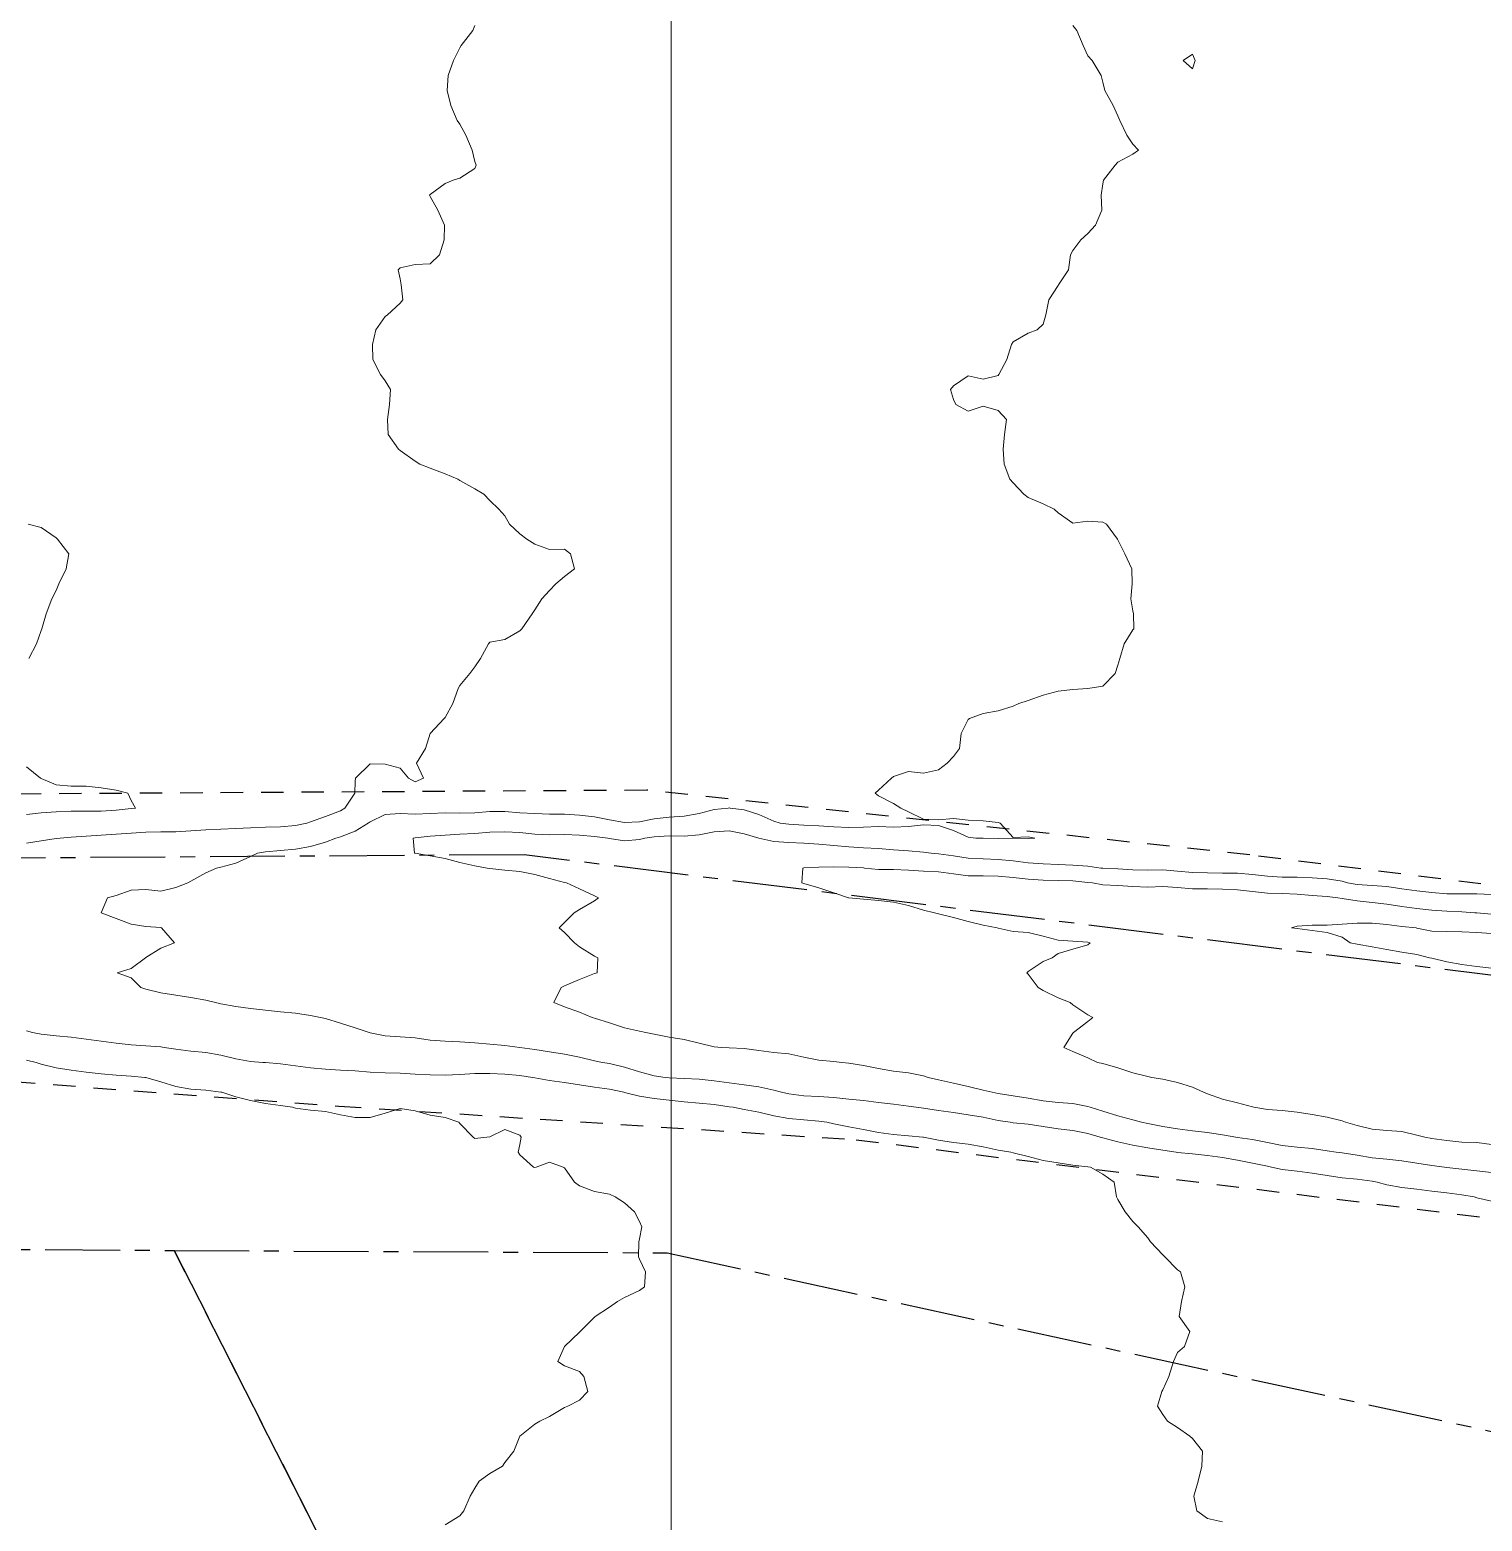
# Model space of a CAD drawing. Header units: centimetres. Extents: x 0 to 642158, y -847 to 649707.
# Drawn here: x 616545.37 to 616593.93, y 619833.91 to 619883.78 of the extents above; entities that cross this region are included whole.
import ezdxf

# ---------------------------------------------------------------- set-up
doc = ezdxf.new("R2010")
doc.units = ezdxf.units.CM
doc.header["$MEASUREMENT"] = 0
doc.linetypes.add('CENTERX2', pattern=[4, 2.5, -0.5, 0.5, -0.5])
doc.linetypes.add('JIS_02_0.7', pattern=[1.35, 0.75, -0.6])
for name, color, linetype, lineweight in [('MEV_grille', 254, 'Continuous', 9), ('WAL_parcellaire agricole', 7, 'JIS_02_0.7', 25), ('WAL_topographie 0.5', 253, 'Continuous', 20)]:
    doc.layers.add(name, color=color, linetype=linetype, lineweight=lineweight)
doc.layers.add('SPW_parcellaire cadastral', color=7, linetype='CENTERX2', lineweight=25, true_color=0xff0542)

# ---------------------------------------------------------------- blocks, each defined once
blk = doc.blocks.new('*U112')
at = {"layer": 'MEV_grille', "transparency": 33554687}
blk.add_lwpolyline([(0, 1825.476), (0, -1825.476)], dxfattribs=at)
blk = doc.blocks.new('*U113')
at = {"layer": 'MEV_grille', "color": 0, "linetype": 'ByBlock', "lineweight": -2, "transparency": 16777216}
blk.add_blockref('*U112', (1200, 0), dxfattribs=at)

msp = doc.modelspace()

# ---------------------------------------------------------------- linework, layer by layer
at = {"layer": 'SPW_parcellaire cadastral'}
for points in [[(616355.609, 620035.233), (616378.108, 620007.221), (616400.237, 619979.265), (616422.785, 619950.78), (616439.841, 619964.523), (616461.863, 619982.253), (616492.788, 620006.697), (616550.104, 619925.624), (616572.77, 619940.88), (616623.295, 619879.226), (616638.833, 619846.604), (616561.893, 619856.194), (616477.994, 619855.633), (616412.752, 619840.793), (616397.069, 619835.25), (616327.133, 619940.117), (616280.663, 620008.691), (616334.421, 620061.615), (616355.609, 620035.233)], [(616543.731, 619769.345), (616505.884, 619843.23), (616550.197, 619842.962), (616584.909, 619774.437)], [(616584.909, 619774.437), (616550.197, 619842.962), (616566.683, 619842.881), (616595.202, 619836.703)]]:
    msp.add_lwpolyline(points, dxfattribs=at)
at = {"layer": 'WAL_parcellaire agricole'}
for points in [[(616269.984, 619995.149), (616319.644, 620046.821), (616335.142, 620062.822), (616389.483, 619995.496), (616420.153, 619957.833), (616433.819, 619968.168), (616448.984, 619981.003), (616486.646, 620012.341), (616545.989, 619931.348), (616567.653, 619947.684), (616643.831, 619847.527), (616616.664, 619852.357), (616586.164, 619856.187), (616565.997, 619858.351), (616509.664, 619858.011), (616471.498, 619855.007), (616437.999, 619847.837), (616396.501, 619834.499), (616337.992, 619916.324), (616292.486, 619970.818), (616269.984, 619995.149)], [(616438.339, 619756.31), (616394.224, 619827.609), (616423.813, 619836.835), (616460.312, 619845.464), (616485.374, 619849.279), (616505.998, 619850.844), (616543.456, 619848.709), (616555.699, 619847.787), (616572.998, 619846.665), (616602.749, 619842.981), (616649.061, 619836.236), (616685.749, 619832.303), (616717.499, 619830.557), (616737.263, 619831.985), (616759.323, 619835.914), (616776.762, 619839.843), (616788.889, 619842.963), (616806.098, 619848.971), (616834.393, 619862.141), (616901.115, 619894.202)]]:
    msp.add_lwpolyline(points, dxfattribs=at)
at = {"layer": 'WAL_topographie 0.5'}
for points in [[(616560.25, 619883.917), (616560.183, 619883.75), (616559.796, 619883.25), (616559.75, 619883.173), (616559.538, 619882.75), (616559.359, 619882.25), (616559.325, 619881.75), (616559.45, 619881.25), (616559.652, 619880.75), (616559.75, 619880.621), (616559.945, 619880.25), (616560.163, 619879.75), (616560.25, 619879.375), (616560.29, 619879.25), (616560.25, 619879.135), (616559.75, 619878.822), (616559.523, 619878.75), (616559.25, 619878.635), (616558.75, 619878.27), (616558.732, 619878.25), (616558.75, 619878.208), (616559.012, 619877.75), (616559.238, 619877.25), (616559.222, 619876.75), (616559.066, 619876.25), (616558.75, 619875.957), (616558.25, 619875.929), (616557.75, 619875.822), (616557.679, 619875.75), (616557.75, 619875.45), (616557.779, 619875.25), (616557.835, 619874.75), (616557.75, 619874.633), (616557.324, 619874.25), (616557.25, 619874.193), (616556.934, 619873.75), (616556.821, 619873.25), (616556.836, 619872.75), (616557.091, 619872.25), (616557.25, 619872.044), (616557.422, 619871.75), (616557.391, 619871.25), (616557.323, 619870.75), (616557.352, 619870.25), (616557.691, 619869.75), (616557.75, 619869.709), (616558.25, 619869.352), (616558.406, 619869.25), (616558.75, 619869.124), (616559.25, 619868.929), (616559.679, 619868.75), (616559.75, 619868.712), (616560.25, 619868.429), (616560.547, 619868.25), (616560.75, 619868.033), (616561.054, 619867.75), (616561.25, 619867.53), (616561.409, 619867.25), (616561.75, 619866.924), (616561.985, 619866.75), (616562.25, 619866.583), (616562.75, 619866.404), (616563.25, 619866.41), (616563.45, 619866.25), (616563.583, 619865.75), (616563.25, 619865.5), (616562.956, 619865.25), (616562.75, 619865.031), (616562.485, 619864.75), (616562.25, 619864.387), (616562.162, 619864.25), (616561.821, 619863.75), (616561.75, 619863.676), (616561.25, 619863.396), (616560.75, 619863.296), (616560.708, 619863.25), (616560.435, 619862.75), (616560.25, 619862.472), (616560.076, 619862.25), (616559.75, 619861.855), (616559.685, 619861.75), (616559.51, 619861.25), (616559.25, 619860.786), (616559.222, 619860.75), (616558.75, 619860.25), (616558.75, 619860.25), (616558.596, 619859.75), (616558.297, 619859.25), (616558.526, 619858.75), (616558.25, 619858.634), (616558.034, 619858.75), (616557.75, 619859.089), (616557.25, 619859.224), (616556.75, 619859.23), (616556.257, 619858.75), (616556.25, 619858.65), (616556.24, 619858.25), (616555.901, 619857.75), (616555.75, 619857.663), (616555.25, 619857.468), (616554.75, 619857.289), (616554.628, 619857.25), (616554.25, 619857.173), (616553.75, 619857.125), (616553.25, 619857.114), (616552.75, 619857.098), (616552.25, 619857.067), (616551.75, 619857.046), (616551.25, 619857.029), (616550.75, 619856.996), (616550.25, 619856.965), (616549.75, 619856.954), (616549.25, 619856.944), (616548.75, 619856.914), (616548.25, 619856.879), (616547.75, 619856.845), (616547.25, 619856.81), (616546.75, 619856.779), (616546.378, 619856.75), (616546.25, 619856.736), (616545.75, 619856.66), (616545.25, 619856.579)], [(616580.25, 619883.923), (616580.378, 619883.75), (616580.59, 619883.25), (616580.75, 619882.91), (616580.888, 619882.75), (616581.187, 619882.25), (616581.25, 619882.027), (616581.316, 619881.75), (616581.596, 619881.25), (616581.75, 619880.897), (616581.819, 619880.75), (616582.046, 619880.25), (616582.25, 619879.95), (616582.438, 619879.75), (616582.25, 619879.619), (616581.75, 619879.35), (616581.659, 619879.25), (616581.266, 619878.75), (616581.25, 619878.625), (616581.187, 619878.25), (616581.218, 619877.75), (616581, 619877.25), (616580.75, 619876.971), (616580.516, 619876.75), (616580.25, 619876.396), (616580.172, 619876.25), (616580.103, 619875.75), (616579.767, 619875.25), (616579.75, 619875.232), (616579.443, 619874.75), (616579.342, 619874.25), (616579.25, 619873.932), (616579.05, 619873.75), (616578.75, 619873.63), (616578.25, 619873.346), (616578.192, 619873.25), (616578.042, 619872.75), (616577.768, 619872.25), (616577.75, 619872.221), (616577.25, 619872.1), (616576.75, 619872.204), (616576.25, 619871.868), (616576.159, 619871.75), (616576.25, 619871.417), (616576.327, 619871.25), (616576.75, 619871.03), (616577.25, 619871.194), (616577.75, 619871.05), (616578.031, 619870.75), (616577.964, 619870.25), (616577.912, 619869.75), (616577.952, 619869.25), (616578.142, 619868.75), (616578.25, 619868.625), (616578.609, 619868.25), (616578.75, 619868.134), (616579.25, 619867.931), (616579.625, 619867.75), (616579.75, 619867.629), (616580.25, 619867.276), (616580.75, 619867.343), (616581.25, 619867.317), (616581.371, 619867.25), (616581.739, 619866.75), (616581.75, 619866.727), (616581.983, 619866.25), (616582.221, 619865.75), (616582.234, 619865.25), (616582.187, 619864.75), (616582.25, 619864.35), (616582.269, 619864.25), (616582.288, 619863.75), (616582.25, 619863.719), (616581.962, 619863.25), (616581.817, 619862.75), (616581.75, 619862.528), (616581.657, 619862.25), (616581.25, 619861.827), (616580.75, 619861.75), (616580.75, 619861.75), (616580.25, 619861.717), (616579.75, 619861.659), (616579.25, 619861.524), (616578.75, 619861.35), (616578.442, 619861.25), (616578.25, 619861.161), (616577.75, 619861), (616577.25, 619860.912), (616576.788, 619860.75), (616576.75, 619860.721), (616576.515, 619860.25), (616576.458, 619859.75), (616576.25, 619859.482), (616576.04, 619859.25), (616575.75, 619859.036), (616575.25, 619858.926), (616574.75, 619858.98), (616574.25, 619858.808), (616574.181, 619858.75), (616573.75, 619858.353), (616573.639, 619858.25), (616573.75, 619858.168), (616574.25, 619857.902), (616574.493, 619857.75), (616574.75, 619857.627), (616575.25, 619857.383), (616575.75, 619857.366), (616576.25, 619857.406), (616576.75, 619857.348), (616577.25, 619857.325), (616577.75, 619857.271), (616577.811, 619857.25), (616578.25, 619856.772), (616578.75, 619856.789), (616578.969, 619856.75), (616578.75, 619856.739), (616578.25, 619856.747), (616577.75, 619856.739), (616577.25, 619856.748), (616577, 619856.75), (616576.75, 619856.786), (616576.25, 619857), (616575.75, 619857.168), (616575.25, 619857.193), (616574.75, 619857.138), (616574.25, 619857.12), (616573.75, 619857.136), (616573.25, 619857.116), (616572.75, 619857.099), (616572.25, 619857.13), (616571.75, 619857.155), (616571.25, 619857.18), (616570.75, 619857.217), (616570.463, 619857.25), (616570.25, 619857.321), (616569.75, 619857.54), (616569.25, 619857.69), (616568.785, 619857.75), (616568.75, 619857.76), (616568.714, 619857.75), (616568.25, 619857.701), (616567.75, 619857.573), (616567.25, 619857.481), (616566.75, 619857.453), (616566.25, 619857.396), (616565.75, 619857.295), (616565.25, 619857.273), (616564.75, 619857.362), (616564.25, 619857.459), (616563.75, 619857.519), (616563.25, 619857.546), (616562.75, 619857.555), (616562.25, 619857.568), (616561.75, 619857.6), (616561.25, 619857.64), (616560.75, 619857.637), (616560.25, 619857.598), (616559.75, 619857.589), (616559.25, 619857.599), (616558.75, 619857.572), (616558.25, 619857.548), (616557.75, 619857.572), (616557.25, 619857.541), (616556.75, 619857.295), (616556.685, 619857.25), (616556.25, 619856.986), (616555.75, 619856.792), (616555.596, 619856.75), (616555.25, 619856.615), (616554.75, 619856.467), (616554.25, 619856.375), (616553.75, 619856.33), (616553.25, 619856.29), (616552.983, 619856.25), (616552.75, 619856.133), (616552.25, 619855.911), (616551.75, 619855.78), (616551.607, 619855.75), (616551.25, 619855.59), (616550.75, 619855.314), (616550.646, 619855.25), (616550.25, 619855.103), (616549.75, 619854.972), (616549.25, 619855.028), (616548.75, 619855.009), (616548.25, 619854.829), (616547.962, 619854.75), (616547.75, 619854.25), (616548.25, 619854.057), (616548.75, 619853.875), (616549.25, 619853.798), (616549.75, 619853.761), (616549.766, 619853.75), (616550.21, 619853.25), (616549.75, 619853.067), (616549.25, 619852.762), (616549.236, 619852.75), (616548.75, 619852.39), (616548.283, 619852.25), (616548.75, 619852.075), (616549.083, 619851.75), (616549.25, 619851.699), (616549.75, 619851.58), (616550.25, 619851.499), (616550.75, 619851.425), (616551.25, 619851.331), (616551.579, 619851.25), (616551.75, 619851.212), (616552.25, 619851.121), (616552.75, 619851.057), (616553.25, 619850.991), (616553.75, 619850.936), (616554.25, 619850.894), (616554.75, 619850.817), (616555.083, 619850.75), (616555.25, 619850.714), (616555.75, 619850.563), (616556.25, 619850.402), (616556.713, 619850.25), (616556.75, 619850.239), (616557.25, 619850.14), (616557.75, 619850.11), (616558.25, 619850.066), (616558.75, 619849.998), (616559.25, 619849.955), (616559.75, 619849.935), (616560.25, 619849.905), (616560.75, 619849.86), (616561.25, 619849.815), (616561.75, 619849.75), (616561.75, 619849.75), (616562.25, 619849.677), (616562.75, 619849.6), (616563.25, 619849.521), (616563.75, 619849.421), (616564.25, 619849.306), (616564.515, 619849.25), (616564.75, 619849.21), (616565.25, 619849.096), (616565.75, 619848.934), (616566.25, 619848.799), (616566.615, 619848.75), (616566.75, 619848.737), (616567.25, 619848.713), (616567.75, 619848.688), (616568.25, 619848.636), (616568.75, 619848.567), (616569.25, 619848.505), (616569.75, 619848.436), (616570.25, 619848.321), (616570.502, 619848.25), (616570.75, 619848.195), (616571.25, 619848.13), (616571.75, 619848.107), (616572.25, 619848.078), (616572.75, 619848.026), (616573.25, 619847.972), (616573.75, 619847.91), (616574.25, 619847.848), (616574.75, 619847.787), (616575.004, 619847.75), (616575.25, 619847.718), (616575.75, 619847.647), (616576.25, 619847.573), (616576.75, 619847.498), (616577.25, 619847.413), (616577.75, 619847.308), (616578.144, 619847.25), (616578.25, 619847.234), (616578.75, 619847.19), (616579.25, 619847.105), (616579.75, 619847.025), (616580.25, 619846.973), (616580.75, 619846.871), (616581.156, 619846.75), (616581.25, 619846.723), (616581.75, 619846.59), (616582.25, 619846.479), (616582.75, 619846.39), (616583.25, 619846.31), (616583.7, 619846.25), (616583.75, 619846.242), (616584.25, 619846.192), (616584.75, 619846.141), (616585.25, 619846.065), (616585.75, 619845.983), (616586.25, 619845.885), (616586.75, 619845.775), (616586.887, 619845.75), (616587.25, 619845.67), (616587.75, 619845.612), (616588.25, 619845.548), (616588.75, 619845.463), (616589.25, 619845.394), (616589.75, 619845.349), (616590.25, 619845.284), (616590.422, 619845.25), (616590.75, 619845.153), (616591.25, 619845.07), (616591.75, 619845.016), (616592.25, 619844.942), (616592.75, 619844.891), (616593.25, 619844.826), (616593.66, 619844.75), (616593.75, 619844.723), (616594.25, 619844.607)], [(616584.335, 619882.75), (616584.25, 619882.469), (616583.929, 619882.75), (616584.25, 619882.964), (616584.335, 619882.75)], [(616545.306, 619867.25), (616545.75, 619867.139), (616546.25, 619866.79), (616546.297, 619866.75), (616546.675, 619866.25), (616546.583, 619865.75), (616546.341, 619865.25), (616546.25, 619865.028), (616546.103, 619864.75), (616545.911, 619864.25), (616545.768, 619863.75), (616545.75, 619863.694), (616545.59, 619863.25), (616545.333, 619862.75)], [(616545.25, 619859.136), (616545.722, 619858.75), (616545.75, 619858.741), (616546.25, 619858.536), (616546.75, 619858.488), (616547.25, 619858.484), (616547.75, 619858.43), (616548.25, 619858.351), (616548.639, 619858.25), (616548.75, 619858.012), (616548.899, 619857.75), (616548.75, 619857.737), (616548.25, 619857.686), (616547.75, 619857.654), (616547.25, 619857.645), (616546.75, 619857.645), (616546.25, 619857.631), (616545.75, 619857.591), (616545.25, 619857.535)], [(616594.25, 619854.86), (616593.75, 619854.885), (616593.25, 619854.884), (616592.75, 619854.889), (616592.25, 619854.931), (616591.75, 619854.991), (616591.25, 619855.055), (616590.75, 619855.126), (616590.25, 619855.166), (616589.75, 619855.202), (616589.435, 619855.25), (616589.25, 619855.305), (616588.75, 619855.393), (616588.25, 619855.421), (616587.75, 619855.439), (616587.25, 619855.449), (616586.75, 619855.472), (616586.25, 619855.535), (616585.75, 619855.573), (616585.25, 619855.58), (616584.75, 619855.59), (616584.25, 619855.597), (616583.75, 619855.642), (616583.25, 619855.69), (616582.75, 619855.679), (616582.25, 619855.691), (616581.75, 619855.723), (616581.25, 619855.742), (616581.18, 619855.75), (616580.75, 619855.808), (616580.25, 619855.849), (616579.75, 619855.865), (616579.25, 619855.89), (616578.75, 619855.928), (616578.25, 619855.989), (616577.75, 619856.037), (616577.25, 619856.055), (616576.75, 619856.084), (616576.25, 619856.154), (616575.75, 619856.226), (616575.51, 619856.25), (616575.25, 619856.279), (616574.75, 619856.323), (616574.25, 619856.361), (616573.75, 619856.397), (616573.25, 619856.424), (616572.75, 619856.455), (616572.25, 619856.505), (616571.75, 619856.544), (616571.25, 619856.578), (616570.75, 619856.606), (616570.25, 619856.637), (616569.75, 619856.75), (616569.75, 619856.75), (616569.25, 619856.893), (616568.75, 619856.99), (616568.25, 619856.96), (616567.75, 619856.864), (616567.25, 619856.82), (616566.75, 619856.825), (616566.25, 619856.796), (616565.93, 619856.75), (616565.75, 619856.698), (616565.25, 619856.654), (616564.75, 619856.737), (616564.692, 619856.75), (616564.25, 619856.798), (616563.75, 619856.85), (616563.25, 619856.872), (616562.75, 619856.861), (616562.25, 619856.886), (616561.75, 619856.935), (616561.25, 619856.961), (616560.75, 619856.946), (616560.25, 619856.904), (616559.75, 619856.876), (616559.25, 619856.851), (616558.75, 619856.814), (616558.25, 619856.764), (616558.185, 619856.75), (616558.231, 619856.25), (616558.25, 619856.244), (616558.75, 619856.158), (616559.25, 619856.073), (616559.75, 619855.938), (616560.25, 619855.821), (616560.664, 619855.75), (616560.75, 619855.736), (616561.25, 619855.68), (616561.75, 619855.632), (616562.25, 619855.538), (616562.75, 619855.396), (616563.25, 619855.262), (616563.314, 619855.25), (616563.75, 619855.055), (616564.25, 619854.815), (616564.383, 619854.75), (616564.25, 619854.655), (616563.75, 619854.36), (616563.57, 619854.25), (616563.25, 619853.923), (616563.069, 619853.75), (616563.25, 619853.593), (616563.58, 619853.25), (616563.75, 619853.118), (616564.25, 619852.801), (616564.358, 619852.75), (616564.333, 619852.25), (616564.25, 619852.221), (616563.75, 619852.017), (616563.25, 619851.808), (616563.13, 619851.75), (616562.891, 619851.25), (616563.25, 619851.11), (616563.75, 619850.93), (616564.176, 619850.75), (616564.25, 619850.732), (616564.75, 619850.571), (616565.25, 619850.41), (616565.75, 619850.297), (616565.968, 619850.25), (616566.25, 619850.199), (616566.75, 619850.093), (616567.25, 619850.013), (616567.75, 619849.897), (616568.25, 619849.767), (616568.5, 619849.75), (616568.75, 619849.738), (616569.25, 619849.719), (616569.75, 619849.643), (616570.25, 619849.58), (616570.75, 619849.535), (616571.25, 619849.429), (616571.75, 619849.321), (616572.25, 619849.28), (616572.519, 619849.25), (616572.75, 619849.229), (616573.25, 619849.142), (616573.75, 619849.043), (616574.25, 619848.957), (616574.75, 619848.9), (616575.25, 619848.801), (616575.409, 619848.75), (616575.75, 619848.665), (616576.25, 619848.555), (616576.75, 619848.449), (616577.25, 619848.324), (616577.547, 619848.25), (616577.75, 619848.212), (616578.25, 619848.136), (616578.75, 619848.057), (616579.25, 619847.969), (616579.75, 619847.911), (616580.25, 619847.871), (616580.75, 619847.775), (616580.823, 619847.75), (616581.25, 619847.62), (616581.75, 619847.461), (616582.25, 619847.33), (616582.54, 619847.25), (616582.75, 619847.208), (616583.25, 619847.112), (616583.75, 619847.031), (616584.25, 619846.965), (616584.75, 619846.909), (616585.25, 619846.831), (616585.69, 619846.75), (616585.75, 619846.741), (616586.25, 619846.667), (616586.75, 619846.569), (616587.25, 619846.47), (616587.75, 619846.414), (616588.25, 619846.367), (616588.75, 619846.292), (616589.05, 619846.25), (616589.25, 619846.226), (616589.75, 619846.144), (616590.25, 619846.063), (616590.75, 619846.013), (616591.25, 619845.962), (616591.75, 619845.885), (616592.25, 619845.805), (616592.668, 619845.75), (616592.75, 619845.74), (616593.25, 619845.675), (616593.75, 619845.621), (616594.25, 619845.572)], [(616594.25, 619854.203), (616593.75, 619854.246), (616593.689, 619854.25), (616593.25, 619854.279), (616592.75, 619854.306), (616592.25, 619854.341), (616591.75, 619854.395), (616591.25, 619854.46), (616590.75, 619854.536), (616590.25, 619854.602), (616589.75, 619854.654), (616589.25, 619854.729), (616589.102, 619854.75), (616588.75, 619854.793), (616588.25, 619854.834), (616587.75, 619854.879), (616587.25, 619854.901), (616586.75, 619854.913), (616586.25, 619854.961), (616585.75, 619855.015), (616585.25, 619855.043), (616584.75, 619855.058), (616584.25, 619855.059), (616583.75, 619855.093), (616583.25, 619855.126), (616582.75, 619855.107), (616582.25, 619855.131), (616581.75, 619855.169), (616581.25, 619855.185), (616580.905, 619855.25), (616580.75, 619855.268), (616580.25, 619855.319), (616579.75, 619855.333), (616579.25, 619855.345), (616578.75, 619855.373), (616578.25, 619855.429), (616577.75, 619855.479), (616577.25, 619855.483), (616576.75, 619855.487), (616576.25, 619855.554), (616575.75, 619855.623), (616575.25, 619855.646), (616574.75, 619855.675), (616574.25, 619855.695), (616573.75, 619855.703), (616573.276, 619855.75), (616573.25, 619855.751), (616572.75, 619855.778), (616572.25, 619855.788), (616571.75, 619855.777), (616571.25, 619855.753), (616571.215, 619855.75), (616571.185, 619855.25), (616571.25, 619855.229), (616571.75, 619855.088), (616572.25, 619854.916), (616572.741, 619854.75), (616572.75, 619854.748), (616573.25, 619854.705), (616573.75, 619854.667), (616574.25, 619854.604), (616574.75, 619854.495), (616575.25, 619854.341), (616575.617, 619854.25), (616575.75, 619854.216), (616576.25, 619854.097), (616576.75, 619853.964), (616577.25, 619853.838), (616577.72, 619853.75), (616577.75, 619853.738), (616578.25, 619853.626), (616578.75, 619853.592), (616579.25, 619853.476), (616579.75, 619853.335), (616580.25, 619853.309), (616580.75, 619853.265), (616580.826, 619853.25), (616580.75, 619853.186), (616580.25, 619853.033), (616579.75, 619852.896), (616579.556, 619852.75), (616579.25, 619852.625), (616578.75, 619852.289), (616578.706, 619852.25), (616578.75, 619852.197), (616579.09, 619851.75), (616579.25, 619851.652), (616579.75, 619851.411), (616580.159, 619851.25), (616580.25, 619851.177), (616580.75, 619850.839), (616580.917, 619850.75), (616580.75, 619850.617), (616580.272, 619850.25), (616580.25, 619850.23), (616579.942, 619849.75), (616580.25, 619849.61), (616580.75, 619849.405), (616581.074, 619849.25), (616581.25, 619849.213), (616581.75, 619849.067), (616582.25, 619848.902), (616582.75, 619848.78), (616582.888, 619848.75), (616583.25, 619848.69), (616583.75, 619848.577), (616584.25, 619848.421), (616584.609, 619848.25), (616584.75, 619848.194), (616585.25, 619848.023), (616585.75, 619847.902), (616586.25, 619847.762), (616586.297, 619847.75), (616586.75, 619847.678), (616587.25, 619847.637), (616587.75, 619847.591), (616588.25, 619847.509), (616588.75, 619847.413), (616589.25, 619847.292), (616589.36, 619847.25), (616589.75, 619847.14), (616590.25, 619847.013), (616590.75, 619846.976), (616591.25, 619846.934), (616591.75, 619846.822), (616592.019, 619846.75), (616592.25, 619846.709), (616592.75, 619846.636), (616593.25, 619846.587), (616593.75, 619846.568), (616594.25, 619846.503)], [(616594.25, 619853.56), (616593.75, 619853.595), (616593.25, 619853.616), (616592.75, 619853.63), (616592.25, 619853.641), (616591.75, 619853.741), (616591.722, 619853.75), (616591.25, 619853.799), (616590.75, 619853.858), (616590.25, 619853.906), (616589.75, 619853.908), (616589.25, 619853.87), (616588.75, 619853.841), (616588.25, 619853.835), (616587.75, 619853.8), (616587.558, 619853.75), (616587.75, 619853.725), (616588.25, 619853.663), (616588.75, 619853.596), (616589.25, 619853.44), (616589.52, 619853.25), (616589.75, 619853.198), (616590.25, 619853.109), (616590.75, 619853.029), (616591.25, 619852.938), (616591.75, 619852.86), (616592.167, 619852.75), (616592.25, 619852.734), (616592.75, 619852.613), (616593.25, 619852.523), (616593.75, 619852.453), (616594.25, 619852.396)], [(616545.25, 619850.304), (616545.455, 619850.25), (616545.75, 619850.193), (616546.25, 619850.143), (616546.75, 619850.098), (616547.25, 619850.032), (616547.75, 619849.961), (616548.25, 619849.891), (616548.75, 619849.832), (616549.25, 619849.804), (616549.75, 619849.768), (616549.854, 619849.75), (616550.25, 619849.694), (616550.75, 619849.627), (616551.25, 619849.578), (616551.75, 619849.487), (616552.25, 619849.371), (616552.75, 619849.285), (616553.154, 619849.25), (616553.25, 619849.243), (616553.75, 619849.206), (616554.25, 619849.131), (616554.75, 619849.07), (616555.25, 619849.025), (616555.75, 619848.995), (616556.25, 619848.971), (616556.75, 619848.924), (616557.25, 619848.896), (616557.75, 619848.885), (616558.25, 619848.861), (616558.75, 619848.832), (616559.25, 619848.819), (616559.75, 619848.848), (616560.25, 619848.879), (616560.75, 619848.88), (616561.25, 619848.855), (616561.75, 619848.81), (616562.176, 619848.75), (616562.25, 619848.738), (616562.75, 619848.649), (616563.25, 619848.576), (616563.75, 619848.499), (616564.25, 619848.425), (616564.75, 619848.352), (616565.23, 619848.25), (616565.25, 619848.245), (616565.75, 619848.123), (616566.25, 619848.047), (616566.75, 619847.988), (616567.25, 619847.928), (616567.75, 619847.882), (616568.25, 619847.84), (616568.75, 619847.769), (616568.882, 619847.75), (616569.25, 619847.677), (616569.75, 619847.584), (616570.25, 619847.462), (616570.75, 619847.369), (616571.25, 619847.327), (616571.75, 619847.288), (616572.021, 619847.25), (616572.25, 619847.2), (616572.75, 619847.091), (616573.25, 619847.003), (616573.75, 619846.909), (616574.25, 619846.841), (616574.75, 619846.799), (616575.224, 619846.75), (616575.25, 619846.745), (616575.75, 619846.65), (616576.25, 619846.567), (616576.75, 619846.511), (616577.25, 619846.425), (616577.75, 619846.311), (616578.174, 619846.25), (616578.25, 619846.225), (616578.75, 619846.101), (616579.25, 619845.974), (616579.75, 619845.887), (616580.25, 619845.81), (616580.75, 619845.762), (616580.831, 619845.75), (616581.25, 619845.515), (616581.63, 619845.25), (616581.708, 619844.75), (616581.75, 619844.667), (616581.992, 619844.25), (616582.25, 619843.93), (616582.43, 619843.75), (616582.75, 619843.386), (616582.841, 619843.25), (616583.25, 619842.815), (616583.317, 619842.75), (616583.75, 619842.317), (616583.845, 619842.25), (616583.987, 619841.75), (616583.875, 619841.25), (616583.8, 619840.75), (616584.159, 619840.25), (616583.981, 619839.75), (616583.75, 619839.55), (616583.609, 619839.25), (616583.45, 619838.75), (616583.25, 619838.306), (616583.224, 619838.25), (616583.073, 619837.75), (616583.25, 619837.477), (616583.416, 619837.25), (616583.75, 619837.042), (616584.162, 619836.75), (616584.25, 619836.679), (616584.583, 619836.25), (616584.556, 619835.75), (616584.438, 619835.25), (616584.292, 619834.75), (616584.393, 619834.25), (616584.75, 619834), (616585.25, 619833.882)], [(616545.25, 619849.325), (616545.583, 619849.25), (616545.75, 619849.193), (616546.25, 619849.067), (616546.75, 619848.985), (616547.25, 619848.92), (616547.75, 619848.864), (616548.25, 619848.82), (616548.75, 619848.789), (616549.215, 619848.75), (616549.25, 619848.744), (616549.75, 619848.597), (616550.25, 619848.442), (616550.75, 619848.359), (616551.25, 619848.325), (616551.75, 619848.257), (616551.791, 619848.25), (616552.25, 619848.104), (616552.75, 619847.972), (616553.25, 619847.876), (616553.75, 619847.807), (616554.154, 619847.75), (616554.25, 619847.721), (616554.75, 619847.65), (616555.25, 619847.607), (616555.75, 619847.493), (616556.25, 619847.41), (616556.75, 619847.41), (616557.25, 619847.547), (616557.75, 619847.712), (616558.25, 619847.625), (616558.75, 619847.481), (616559.25, 619847.409), (616559.709, 619847.25), (616559.75, 619847.205), (616560.191, 619846.75), (616560.25, 619846.706), (616560.65, 619846.75), (616560.75, 619846.765), (616561.25, 619847.009), (616561.75, 619846.813), (616561.802, 619846.75), (616561.75, 619846.5), (616561.692, 619846.25), (616561.75, 619846.156), (616562.214, 619845.75), (616562.25, 619845.735), (616562.3, 619845.75), (616562.75, 619845.911), (616563.2, 619845.75), (616563.25, 619845.719), (616563.576, 619845.25), (616563.75, 619845.117), (616564.25, 619844.929), (616564.75, 619844.841), (616564.938, 619844.75), (616565.25, 619844.55), (616565.591, 619844.25), (616565.75, 619843.932), (616565.827, 619843.75), (616565.75, 619843.35), (616565.735, 619843.25), (616565.718, 619842.75), (616565.75, 619842.667), (616565.958, 619842.25), (616565.917, 619841.75), (616565.75, 619841.625), (616565.25, 619841.393), (616565.023, 619841.25), (616564.75, 619841.068), (616564.273, 619840.75), (616564.25, 619840.727), (616563.773, 619840.25), (616563.75, 619840.226), (616563.25, 619839.75), (616563.25, 619839.75), (616563.022, 619839.25), (616563.25, 619839.103), (616563.75, 619838.909), (616563.896, 619838.75), (616564.028, 619838.25), (616563.75, 619837.956), (616563.361, 619837.75), (616563.25, 619837.713), (616562.75, 619837.406), (616562.417, 619837.25), (616562.25, 619837.154), (616561.75, 619836.75), (616561.75, 619836.75), (616561.55, 619836.25), (616561.25, 619835.875), (616561.175, 619835.75), (616560.75, 619835.507), (616560.39, 619835.25), (616560.25, 619835.017), (616560.09, 619834.75), (616559.875, 619834.25), (616559.75, 619834.091), (616559.25, 619833.783)]]:
    msp.add_lwpolyline(points, dxfattribs=at)

# ---------------------------------------------------------------- block references
at = {"layer": 'MEV_grille', "transparency": 33554687}
msp.add_blockref('*U113', (615366.814, 620593.644), dxfattribs=at)

doc.saveas('drawing.dxf')
